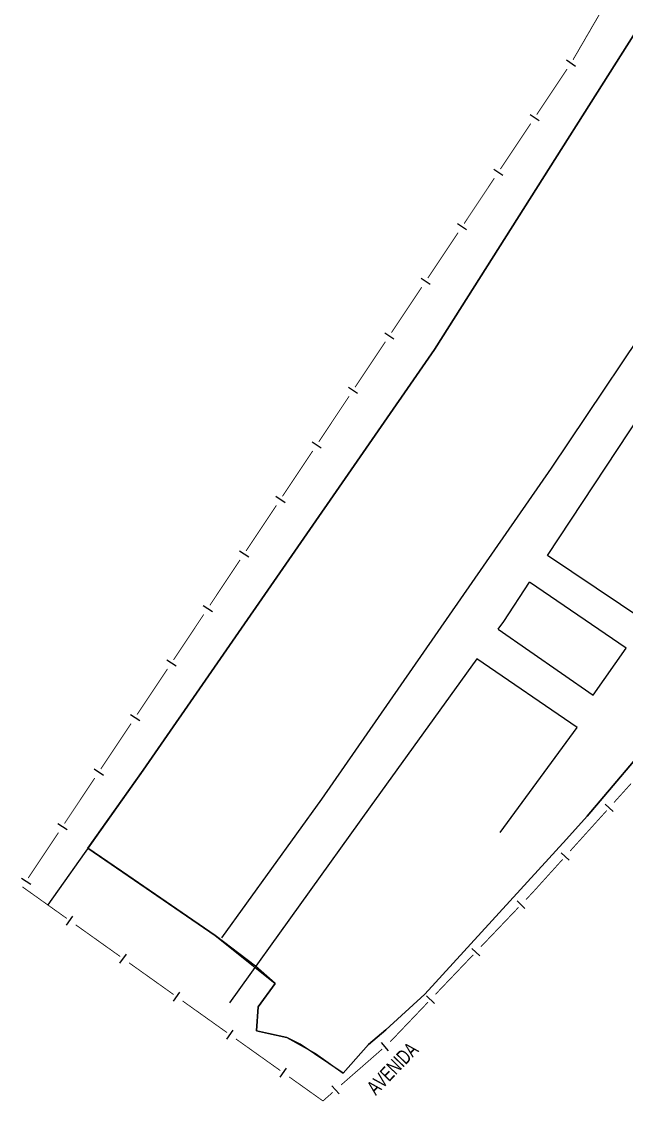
# Model space of a CAD drawing. Extents: x 200123 to 201542, y 4839549 to 4841240.
# Drawn here: x 200123.4 to 200289.5, y 4839970.2 to 4840266.9 of the extents above; entities that cross this region are included whole.
import ezdxf

# ---------------------------------------------------------------- set-up
doc = ezdxf.new("R2010")
doc.units = 0
doc.header["$LTSCALE"] = 1.5
doc.header["$MEASUREMENT"] = 0
for name, color, linetype in [('CD_MALHA_LOTES', 7, 'CONTINUOUS'), ('LM-LIM-SETORES-BAIRROS', 250, 'CONTINUOUS'), ('RU-EMBARC-TRAPICHE', 7, 'CONTINUOUS'), ('RU-QUADRA', 210, 'CONTINUOUS'), ('SV-RUA-PAVIM', 7, 'CONTINUOUS'), ('SV-TXT-RUA-PAV', 7, 'CONTINUOUS')]:
    doc.layers.add(name, color=color, linetype=linetype)
doc.styles.add('ARIAL', font='ARIAL.SHX')

msp = doc.modelspace()

# ---------------------------------------------------------------- linework, layer by layer
at = {"layer": 'CD_MALHA_LOTES', "linetype": 'Continuous', "flags": 128}
msp.add_lwpolyline([(200312.87, 4840297.06), (200236.83, 4840176.82), (200156.83, 4840061.24), (200141.62, 4840039.77), (200176.6, 4840015.79), (200193.1, 4840002.58), (200188.42, 4839996.18), (200187.96, 4839989.61), (200191.23, 4839988.9), (200196.31, 4839987.76), (200204.18, 4839983.44), (200211.72, 4839977.96), (200218.67, 4839985.89), (200223.47, 4839989.88), (200234.17, 4839999.67), (200273.06, 4840042.24), (200278.71, 4840048.63), (200298.61, 4840072.05), (200354.77, 4840146.43), (200369.77, 4840168.08), (200424.99, 4840254.77), (200444.79, 4840288.57)], dxfattribs=at)
at = {"layer": 'LM-LIM-SETORES-BAIRROS', "const_width": 0.25}
for points in [[(200282.381559, 4840269.323711), (200274.848802, 4840256.352297)], [(200273.225325, 4840253.8308), (200264.911564, 4840241.345553)], [(200263.248812, 4840238.848504), (200254.935052, 4840226.363257)], [(200253.2723, 4840223.866207), (200244.95854, 4840211.38096)], [(200243.295788, 4840208.883911), (200234.982028, 4840196.398664)], [(200233.319276, 4840193.901614), (200225.005516, 4840181.416367)], [(200223.342764, 4840178.919318), (200215.029004, 4840166.434071)], [(200213.366252, 4840163.937022), (200205.052492, 4840151.451775)], [(200203.38974, 4840148.954725), (200195.07598, 4840136.469478)], [(200193.413227, 4840133.972429), (200185.099467, 4840121.487182)], [(200183.436715, 4840118.990132), (200175.122955, 4840106.504885)], [(200173.460203, 4840104.007836), (200165.146443, 4840091.522589)], [(200163.483691, 4840089.02554), (200155.169931, 4840076.540293)], [(200153.507179, 4840074.043243), (200145.193419, 4840061.557996)], [(200143.530667, 4840059.060947), (200135.216907, 4840046.5757)], [(200286.135602, 4840052.37078), (200290.827241, 4840057.565828)], [(200274.071388, 4840039.012085), (200284.1249, 4840050.144331)], [(200133.554155, 4840044.07865), (200125.240395, 4840031.593403)], [(200263.72, 4840027.55), (200272.060686, 4840036.785636)], [(200123.64, 4840029.19), (200135.855393, 4840020.48459)], [(200261.955849, 4840025.701034), (200263.336485, 4840027.148047)], [(200263.336485, 4840027.148047), (200263.72, 4840027.55)], [(200249.530128, 4840012.677922), (200259.884896, 4840023.530516)], [(200138.298472, 4840018.743508), (200150.513866, 4840010.038098)], [(200237.104406, 4839999.65481), (200247.459174, 4840010.507404)], [(200152.956944, 4840008.297016), (200165.172338, 4839999.591606)], [(200167.615416, 4839997.850524), (200179.83081, 4839989.145114)], [(200224.678685, 4839986.631698), (200235.033453, 4839997.484292)], [(200182.273888, 4839987.404032), (200194.489282, 4839978.698622)], [(200211.168246, 4839974.74181), (200222.463163, 4839984.612213)], [(200196.932361, 4839976.95754), (200205.890316, 4839970.573573)], [(200205.890316, 4839970.573573), (200206.19, 4839970.36)], [(200206.19, 4839970.36), (200208.91273, 4839972.763782)]]:
    msp.add_lwpolyline(points, dxfattribs=at)
at = {"layer": 'LM-LIM-SETORES-BAIRROS'}
for points in [[(200273.085301, 4840256.326876), (200275.582351, 4840254.664124)], [(200263.108789, 4840241.344579), (200265.605839, 4840239.681827)], [(200253.132277, 4840226.362283), (200255.629326, 4840224.699531)], [(200243.155765, 4840211.379986), (200245.652814, 4840209.717234)], [(200233.179253, 4840196.39769), (200235.676302, 4840194.734938)], [(200223.202741, 4840181.415394), (200225.69979, 4840179.752642)], [(200213.226228, 4840166.433097), (200215.723278, 4840164.770345)], [(200203.249716, 4840151.450801), (200205.746766, 4840149.788049)], [(200193.273204, 4840136.468504), (200195.770254, 4840134.805752)], [(200183.296692, 4840121.486208), (200185.793741, 4840119.823456)], [(200173.32018, 4840106.503912), (200175.817229, 4840104.84116)], [(200163.343668, 4840091.521615), (200165.840717, 4840089.858863)], [(200153.367156, 4840076.539319), (200155.864205, 4840074.876567)], [(200143.390643, 4840061.557022), (200145.887693, 4840059.89427)], [(200285.908359, 4840049.88113), (200283.68191, 4840051.891832)], [(200133.414131, 4840046.574726), (200135.911181, 4840044.911974)], [(200273.844145, 4840036.522434), (200271.617696, 4840038.533137)], [(200123.437619, 4840031.59243), (200125.934669, 4840029.929678)], [(200261.660473, 4840023.218545), (200259.489954, 4840025.289499)], [(200135.799212, 4840018.68269), (200137.540294, 4840021.125769)], [(200249.234751, 4840010.195433), (200247.064233, 4840012.266387)], [(200150.457684, 4840008.236198), (200152.198766, 4840010.679277)], [(200165.116156, 4839997.789706), (200166.857238, 4840000.232785)], [(200236.80903, 4839997.172321), (200234.638511, 4839999.243275)], [(200179.774628, 4839987.343214), (200181.51571, 4839989.786293)], [(200224.203198, 4839984.140748), (200222.229117, 4839986.399731)], [(200194.4331, 4839976.896722), (200196.174182, 4839979.339801)], [(200210.655131, 4839972.30114), (200208.669629, 4839974.550091)]]:
    msp.add_lwpolyline(points, dxfattribs=at)
at = {"layer": 'RU-EMBARC-TRAPICHE', "linetype": 'Continuous'}
msp.add_polyline3d([(200612.24, 4840749.79, 3.64), (200550.91, 4840594.99, 3.7), (200524.63, 4840536.09, 3.7), (200457.13, 4840567.75, 4.16), (200388.58, 4840433.85, 5.2), (200388.59, 4840433.86, 5.2), (200312.87, 4840297.06, 2.82), (200236.83, 4840176.82, 2.96), (200156.83, 4840061.24, 2.96), (200130.612712, 4840024.220834, 3.11)], dxfattribs=at)
at = {"layer": 'RU-QUADRA', "linetype": 'Continuous', "flags": 128}
msp.add_lwpolyline([(200444.79, 4840288.57), (200424.99, 4840254.77), (200369.77, 4840168.08), (200354.77, 4840146.43), (200298.61, 4840072.05), (200278.71, 4840048.63), (200273.06, 4840042.24), (200234.17, 4839999.67), (200223.47, 4839989.88), (200218.67, 4839985.89), (200211.72, 4839977.96), (200199.93, 4839986), (200196.31, 4839987.76), (200191.23, 4839988.9), (200187.96, 4839989.61), (200188.42, 4839996.18), (200193.1, 4840002.58), (200187.67, 4840007.38), (200176.6, 4840015.79), (200152.61, 4840032.32), (200141.62, 4840039.77), (200156.83, 4840061.24), (200236.83, 4840176.82), (200312.87, 4840297.06)], dxfattribs=at)
at = {"layer": 'SV-RUA-PAVIM', "linetype": 'Continuous'}
for points in [[(200178.39, 4840015.18, 3.28), (200205.85, 4840053.28, 2.43), (200268.91, 4840144.18, 2.43), (200302.72, 4840194.53, 2.54), (200349.71, 4840271.83, 2.51), (200402.12, 4840365.02, 2.66), (200440.1, 4840434.72, 2.66), (200481.38, 4840518.3, 2.66), (200492.76, 4840512.75, 2.66), (200454.14, 4840434.95, 2.66)], [(200254.28, 4840099.96, 3.66), (200280.37, 4840081.82, 3.66), (200289.5, 4840094.71, 3.66), (200262.95, 4840112.85, 3.66)], [(200254.28, 4840099.96, 3.85), (200255.83, 4840102.11, 3.57), (200262.95, 4840112.85, 3.57)], [(200254.83, 4840044.11, 3.66), (200276.01, 4840072.93, 3.66), (200248.46, 4840091.85, 3.66), (200219.19, 4840051.12, 3.28), (200180.55, 4839997.28, 3.28)], [(200141.62, 4840039.77, 3.21), (200149.8, 4840034.26, 3.21)]]:
    msp.add_polyline3d(points, dxfattribs=at)
msp.add_polyline3d([(200312.89, 4840188.46, 3.66), (200339.38, 4840171.48, 3.66), (200294.57, 4840102.29, 3.66), (200267.83, 4840120.21, 3.66)], close=True, dxfattribs=at)

# ---------------------------------------------------------------- texts
at = {"layer": 'SV-TXT-RUA-PAV', "style": 'ARIAL', "width": 0.7}
msp.add_text('AVENIDA', height=4, rotation=46, dxfattribs=at).set_placement((200220.721156, 4839971.719108))

doc.saveas('drawing.dxf')
